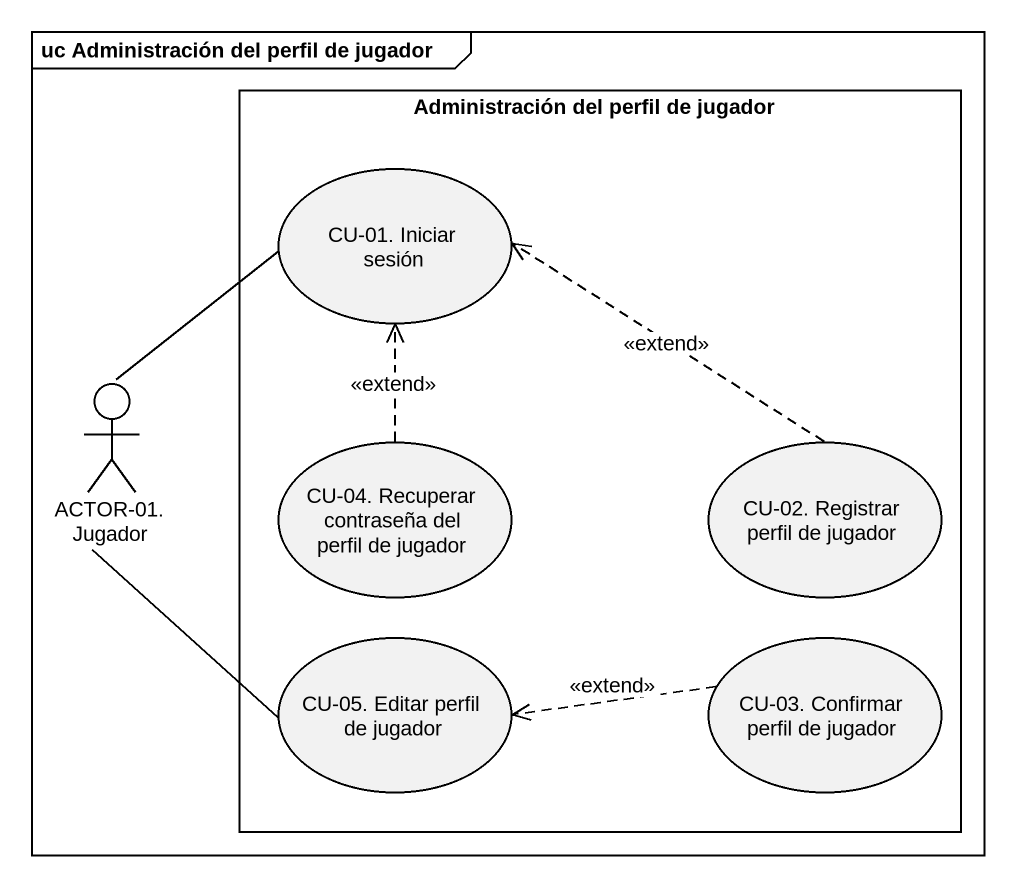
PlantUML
@startuml
mainframe uc Administración del perfil de jugador
rectangle "Administración del perfil de jugador" as Administración_del_perfil {
  usecase "CU-01. Iniciar sesión" as CU_01_Iniciar_sesión
  usecase "CU-04. Recuperar contraseña del perfil de jugador" as CU_04_Recuperar_contraseña
  usecase "CU-02. Registrar perfil de jugador" as CU_02_Registrar_perfil_de
  usecase "CU-05. Editar perfil de jugador" as CU_05_Editar_perfil_de
  usecase "CU-03. Confirmar perfil de jugador" as CU_03_Confirmar_perfil_de
}
actor "ACTOR-01. Jugador" as ACTOR_01_Jugador
ACTOR_01_Jugador -up- CU_01_Iniciar_sesión
ACTOR_01_Jugador -- CU_05_Editar_perfil_de
CU_04_Recuperar_contraseña .up.> CU_01_Iniciar_sesión : <<extend>>
CU_02_Registrar_perfil_de .up.> CU_01_Iniciar_sesión : <<extend>>
CU_03_Confirmar_perfil_de .left.> CU_05_Editar_perfil_de : <<extend>>
@enduml
